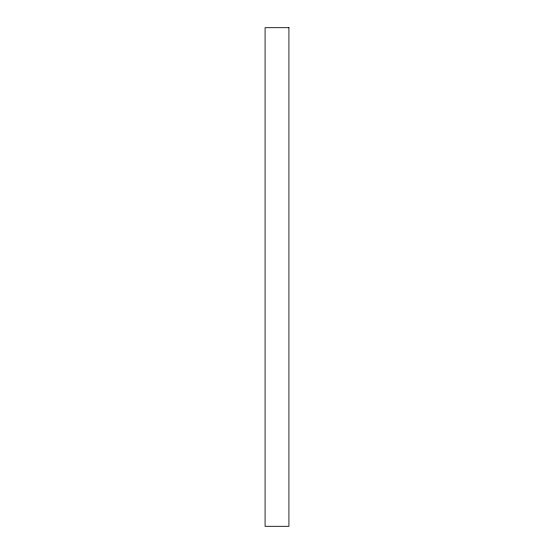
<?xml version="1.0" encoding="UTF-8"?>
<svg xmlns="http://www.w3.org/2000/svg" width="554" height="554" viewBox="0 0 554 554"><rect width="100%" height="100%" fill="white"/><g stroke="black" fill="none" stroke-linecap="round" stroke-linejoin="round"><path stroke-width="0.83" d="M288.918 27.7L265.082 27.7L265.082 526.3L288.918 526.3L288.918 27.7"/></g></svg>
